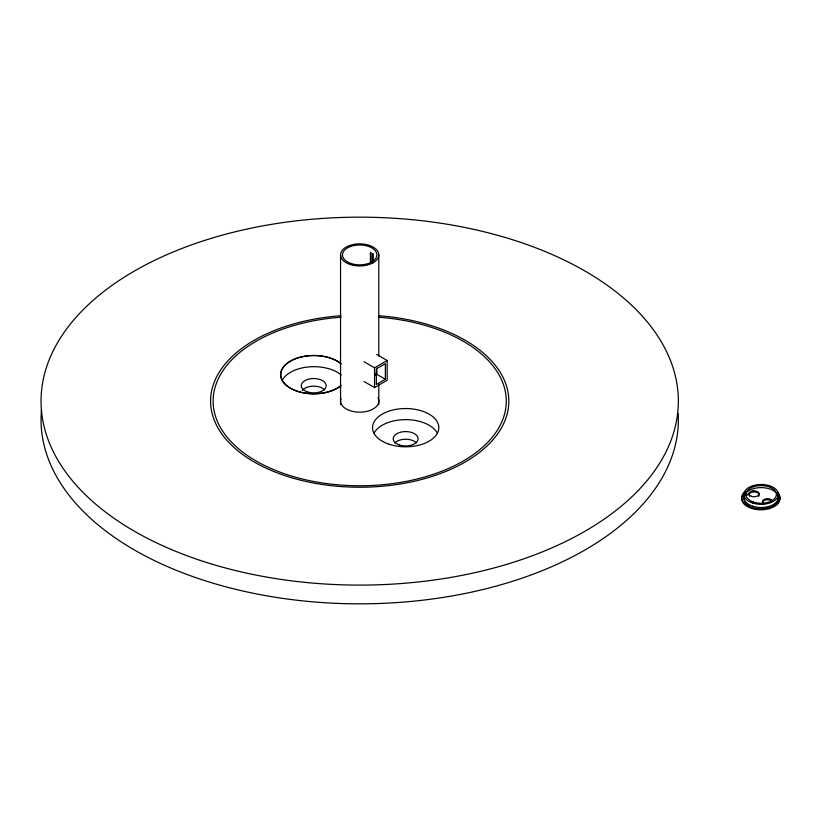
<?xml version="1.0" encoding="UTF-8"?>
<svg xmlns="http://www.w3.org/2000/svg" width="821" height="821" viewBox="0 0 821 821"><rect width="100%" height="100%" fill="white"/><g stroke="black" fill="none" stroke-linecap="round" stroke-linejoin="round"><path stroke-width="1.23" d="M364.062 361.753L374.54 367.798L387.163 360.511L387.163 380.287L374.54 387.574L364.062 381.519M385.357 379.261L376.346 384.464L376.346 368.855L385.357 363.652L385.357 379.261L375.484 373.555M376.675 354.467L387.163 360.511M378.789 254.921A19.119 11.042 0 0 1 350.115 264.475A19.119 11.042 0 0 1 350.115 245.356A19.119 11.042 0 0 1 378.789 254.921L378.789 356.006M378.789 384.156L378.789 404.62M376.921 368.085L376.921 374.15A19.119 11.042 0 0 1 375.751 375.371M374.54 367.798L374.54 387.574M373.114 262.802L373.114 253.915L372.56 253.535L372.56 262.422M371.071 262.433L371.071 252.683L370.415 252.355L370.415 262.115M340.551 254.921L340.551 404.62M678.156 413.527A318.651 183.966 0 0 1 356.396 603.825A318.651 183.966 0 0 1 41.532 409.72M374.089 432.965A33.138 19.129 0 0 1 405.666 419.634A33.138 19.129 0 0 1 437.244 432.965M282.362 380.01A33.138 19.129 0 0 1 309.086 366.884A33.138 19.129 0 0 1 341.249 374.971M341.249 385.562A33.138 19.129 0 0 1 291.978 389.041A33.138 19.129 0 0 1 291.978 360.388A33.138 19.129 0 0 1 341.249 363.877M394.788 442.919A12.428 7.173 0 0 1 405.656 439.225A12.428 7.173 0 0 1 416.524 442.919M302.323 390.478A12.428 7.173 0 0 1 313.119 386.157A12.428 7.173 0 0 1 324.603 389.842M377.917 397.785A19.119 11.042 0 0 1 360.593 412.163A19.119 11.042 0 0 1 341.013 398.79M778.164 497.167A17.21 9.934 0 0 1 773.3 505.603M748.968 505.603A17.21 9.934 0 0 1 746.094 493.76M746.802 495.494A15.291 8.826 0 0 1 753.801 490.825M762.894 503.817A5.1 2.945 0 0 1 765.336 500.01A5.1 2.945 0 0 1 772.048 501.241M763.971 503.694A5.1 2.945 0 0 1 765.388 498.952A5.1 2.945 0 0 1 772.653 501.303M777.61 493.462A19.119 11.042 0 0 1 760.831 509.79A19.119 11.042 0 0 1 744.052 493.462M774.347 490.948A19.119 11.042 0 0 1 775.281 491.522M777.549 492.354A19.119 11.042 0 0 1 772.561 506.434A19.119 11.042 0 0 1 747.715 505.746A19.119 11.042 0 0 1 745.078 491.461M749.624 496.284A5.1 2.945 0 0 1 754.089 491.912A5.1 2.945 0 0 1 758.542 496.284M378.255 317.193A146.579 84.625 0 0 1 483.425 446.511A146.579 84.625 0 0 1 235.976 446.511A146.579 84.625 0 0 1 341.146 317.193M378.573 315.726A149.124 86.102 0 0 1 485.58 447.301A149.124 86.102 0 0 1 233.821 447.301A149.124 86.102 0 0 1 340.818 315.726M340.263 386.065A33.138 19.129 0 0 1 291.445 388.754A33.138 19.129 0 0 1 291.445 360.44A33.138 19.129 0 0 1 340.263 363.128M351.07 263.52A17.21 9.934 0 0 0 376.88 254.921A17.21 9.934 0 0 0 351.07 246.31A17.21 9.934 0 0 0 351.07 263.52M200.375 560.456A318.651 183.966 0 0 0 678.341 401.13A318.651 183.966 0 0 0 200.375 241.815A318.651 183.966 0 0 0 200.375 560.456M389.092 444.243A33.138 19.129 0 0 0 438.804 427.669A33.138 19.129 0 0 0 389.092 411.105A33.138 19.129 0 0 0 389.092 444.243M399.437 444.982A12.428 7.173 0 0 0 418.084 438.763A12.428 7.173 0 0 0 399.437 432.554A12.428 7.173 0 0 0 399.437 444.982M307.516 391.915A12.428 7.173 0 0 0 326.163 385.696A12.428 7.173 0 0 0 307.516 379.476A12.428 7.173 0 0 0 307.516 391.915M752.529 503.016A17.21 9.934 0 0 0 778.339 494.416A17.21 9.934 0 0 0 752.529 485.816A17.21 9.934 0 0 0 752.529 503.016M753.483 502.062A15.291 8.826 0 0 0 776.43 494.416A15.291 8.826 0 0 0 753.483 486.771A15.291 8.826 0 0 0 753.483 502.062M752.529 506.147A17.21 9.934 0 0 0 778.339 497.536A17.21 9.934 0 0 0 752.529 488.936A17.21 9.934 0 0 0 752.529 506.147M751.533 496.366A5.1 2.945 0 0 0 759.179 493.821A5.1 2.945 0 0 0 751.533 491.266A5.1 2.945 0 0 0 751.533 496.366"/></g></svg>
